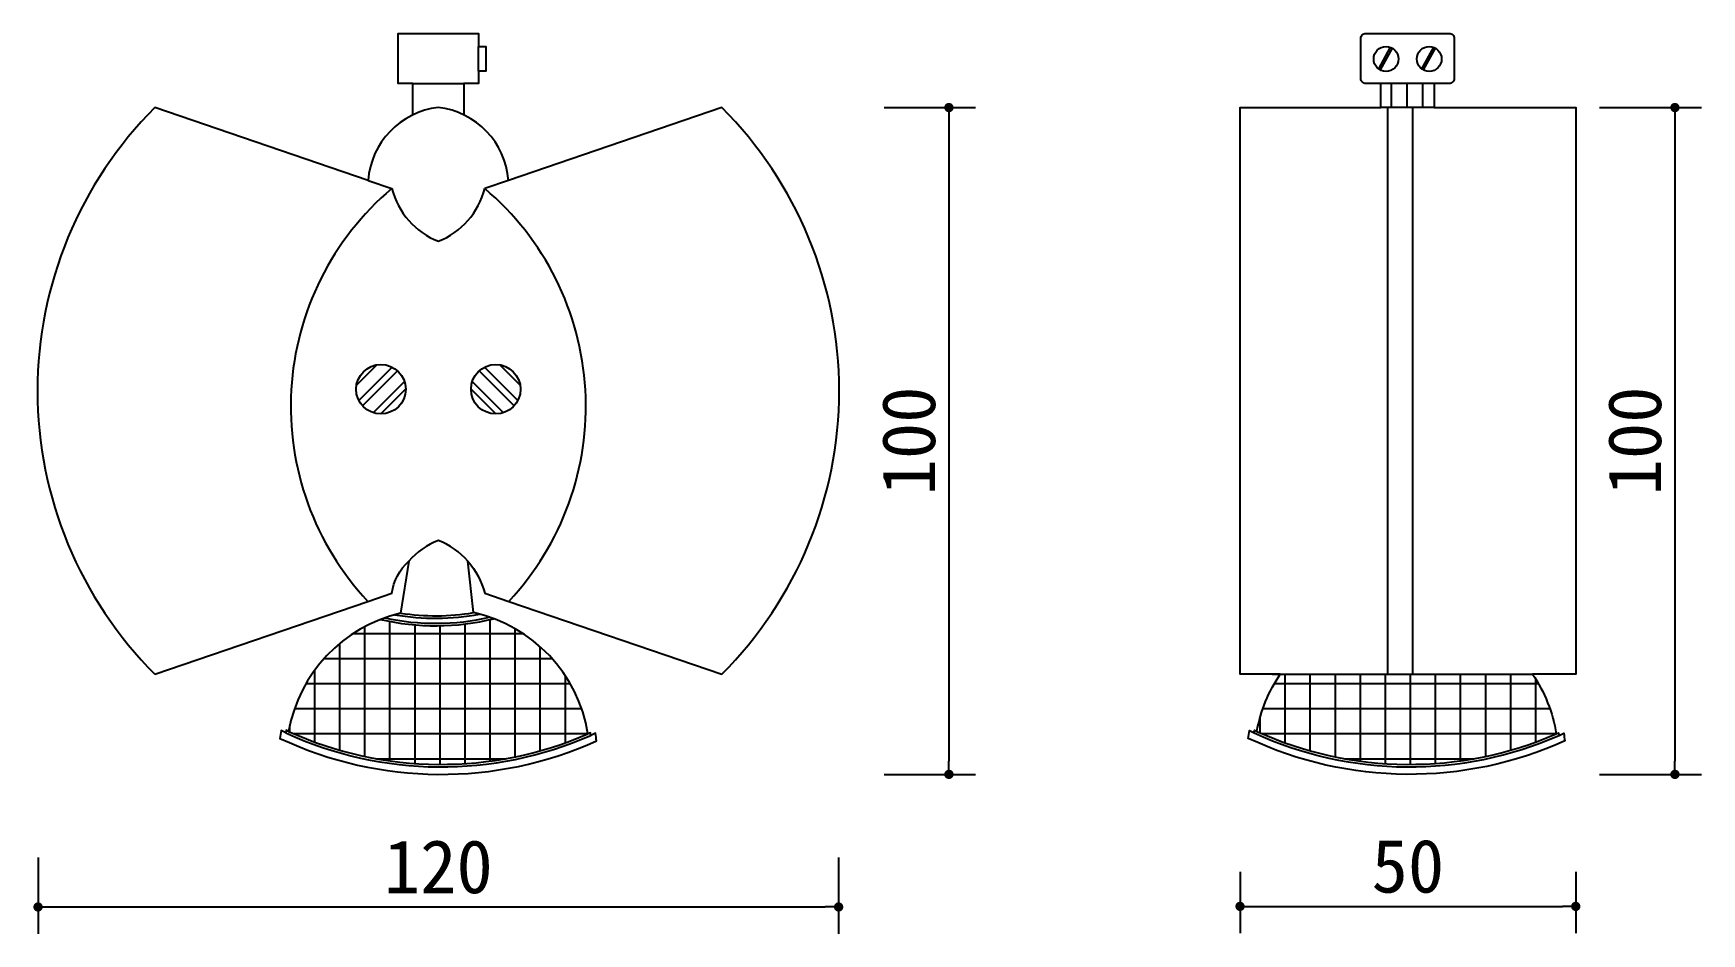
# Model space of a CAD drawing. Extents: x 393 to 643, y 730 to 865.
import ezdxf

# ---------------------------------------------------------------- set-up
doc = ezdxf.new("R2010")
doc.units = 0
doc.header["$MEASUREMENT"] = 0
doc.layers.get('0').update_dxf_attribs({"linetype": 'CONTINUOUS'})
doc.layers.get('DEFPOINTS').update_dxf_attribs({"linetype": 'CONTINUOUS'})
for name, color, linetype in [('3', 3, 'CONTINUOUS'), ('4', 4, 'CONTINUOUS'), ('7', 7, 'CONTINUOUS'), ('BH', 3, 'CONTINUOUS'), ('DIM', 3, 'CONTINUOUS')]:
    doc.layers.add(name, color=color, linetype=linetype)
doc.styles.add('HZ', font='')
doc.styles.get('HZ').set_extended_font_data('仿宋_GB2312')
doc.dimstyles.get("Standard").update_dxf_attribs({"dimtxt": 0.18, "dimasz": 0.18, "dimexe": 0.18, "dimexo": 0.0625, "dimgap": 0.09, "dimtad": 0, "dimtih": 1, "dimtoh": 1, "dimdec": 4, "dimzin": 0, "dimtxsty": 'STANDARD', "dimcen": 0.09, "dimazin": 3, "dimtfac": 1, "dimtdec": 4, "dimtofl": 0, "dimtmove": 0, "dimatfit": 3, "dimtolj": 1, "dimtzin": 0})

# ---------------------------------------------------------------- blocks, each defined once
blk = doc.blocks.new('_DOT')
at = {"color": 0, "linetype": 'BYBLOCK'}
blk.add_line((-0.35, 0), (-1, 0), dxfattribs=at)
at = {"color": 0, "linetype": 'BYBLOCK', "const_width": 0.35}
blk.add_lwpolyline([(-0.175, 0, 1), (0.175, 0, 1)], format="xyb", close=True, dxfattribs=at)
blk = doc.blocks.new('*D6')
at = {"linetype": 'BYBLOCK'}
for p, q in [((393.61, 741.69), (393.61, 730.27)), ((513.56, 741.69), (513.56, 730.27)), ((395.61, 734.27), (511.56, 734.27))]:
    blk.add_line(p, q, dxfattribs=at)
at = {"layer": 'DEFPOINTS', "color": 0, "linetype": 'BYBLOCK'}
for p in [(393.61, 745.69), (513.56, 745.69), (513.56, 734.27)]:
    blk.add_point(p, dxfattribs=at)
at = {"linetype": 'BYBLOCK', "xscale": 2, "yscale": 2, "zscale": 2, "rotation": 180}
blk.add_blockref('_DOT', (393.61, 734.27), dxfattribs=at)
at = {"linetype": 'BYBLOCK', "xscale": 2, "yscale": 2, "zscale": 2}
blk.add_blockref('_DOT', (513.56, 734.27), dxfattribs=at)
at = {"color": 0, "linetype": 'BYBLOCK', "insert": (453.58, 740.27), "char_height": 8, "attachment_point": 5, "style": 'HZ'}
blk.add_mtext('\\A1;120', dxfattribs=at)
blk = doc.blocks.new('*D5')
at = {"linetype": 'BYBLOCK'}
for p, q in [((520.41, 854.12), (534.09, 854.12)), ((530.09, 852.12), (530.09, 756.15)), ((520.41, 754.15), (534.09, 754.15))]:
    blk.add_line(p, q, dxfattribs=at)
at = {"layer": 'DEFPOINTS', "color": 0, "linetype": 'BYBLOCK'}
for p in [(516.41, 854.12), (516.41, 754.15), (530.09, 754.15)]:
    blk.add_point(p, dxfattribs=at)
at = {"linetype": 'BYBLOCK', "xscale": 2, "yscale": 2, "zscale": 2}
for p, rotation in [((530.09, 854.12), 90), ((530.09, 754.15), 270)]:
    blk.add_blockref('_DOT', p, dxfattribs=dict(at, rotation=rotation))
at = {"color": 0, "linetype": 'BYBLOCK', "insert": (524.09, 804.14), "char_height": 8, "attachment_point": 5, "rotation": 90, "style": 'HZ'}
blk.add_mtext('\\A1;100', dxfattribs=at)
blk = doc.blocks.new('*D8')
at = {"linetype": 'BYBLOCK'}
for p, q in [((627.59, 854.12), (642.87, 854.12)), ((638.87, 852.12), (638.87, 756.15)), ((627.59, 754.15), (642.87, 754.15))]:
    blk.add_line(p, q, dxfattribs=at)
at = {"layer": 'DEFPOINTS', "color": 0, "linetype": 'BYBLOCK'}
for p in [(623.59, 854.12), (623.59, 754.15), (638.87, 754.15)]:
    blk.add_point(p, dxfattribs=at)
at = {"linetype": 'BYBLOCK', "xscale": 2, "yscale": 2, "zscale": 2}
for p, rotation in [((638.87, 854.12), 90), ((638.87, 754.15), 270)]:
    blk.add_blockref('_DOT', p, dxfattribs=dict(at, rotation=rotation))
at = {"color": 0, "linetype": 'BYBLOCK', "insert": (632.87, 804.14), "char_height": 8, "attachment_point": 5, "rotation": 90, "style": 'HZ'}
blk.add_mtext('\\A1;100', dxfattribs=at)
blk = doc.blocks.new('*D7')
at = {"linetype": 'BYBLOCK'}
for p, q in [((573.71, 739.54), (573.71, 730.36)), ((624.01, 739.54), (624.01, 730.36)), ((575.71, 734.36), (622.01, 734.36))]:
    blk.add_line(p, q, dxfattribs=at)
at = {"layer": 'DEFPOINTS', "color": 0, "linetype": 'BYBLOCK'}
for p in [(573.71, 743.54), (624.01, 743.54), (624.01, 734.36)]:
    blk.add_point(p, dxfattribs=at)
at = {"linetype": 'BYBLOCK', "xscale": 2, "yscale": 2, "zscale": 2, "rotation": 180}
blk.add_blockref('_DOT', (573.71, 734.36), dxfattribs=at)
at = {"linetype": 'BYBLOCK', "xscale": 2, "yscale": 2, "zscale": 2}
blk.add_blockref('_DOT', (624.01, 734.36), dxfattribs=at)
at = {"color": 0, "linetype": 'BYBLOCK', "insert": (598.86, 740.36), "char_height": 8, "attachment_point": 5, "style": 'HZ'}
blk.add_mtext('\\A1;50', dxfattribs=at)

msp = doc.modelspace()

# ---------------------------------------------------------------- hatches: boundary and pattern name
at = {"layer": 'BH'}
h = msp.add_hatch(dxfattribs=at)
h.set_pattern_fill('ANSI32', color=256, scale=7.507622, style=0)
h.set_pattern_definition([(45, (-1686.2889, 1083.082), (-1.990759, 1.990759), []), (45, (-1684.9617, 1083.082), (-1.990759, 1.990759), [])])
h.paths.add_polyline_path([(448.68, 811.9, 1), (441.27, 811.9, 1)])
h = msp.add_hatch(dxfattribs=at)
h.set_pattern_fill('ANSI32', color=256, scale=7.507622, style=0)
h.set_pattern_definition([(135, (2593.4545, 1083.082), (1.990759, 1.990759), []), (135, (2592.1273, 1083.082), (1.990759, 1.990759), [])])
h.paths.add_polyline_path([(465.89, 811.9, 1), (458.48, 811.9, 1)])
h = msp.add_hatch(dxfattribs=at)
h.set_pattern_fill('NET', color=256, scale=30.030489, style=0)
h.set_pattern_definition([(0, (-1689.5825, 1083.082), (0, 3.753811), []), (90, (-1689.5825, 1083.082), (-3.753811, 2e-16), [])])
h.paths.add_polyline_path([(444.91, 777.39, 0.260587), (431.15, 760.6, 0.212479), (476, 760.23, 0.26882), (461.9, 777.5, -0.11873)])
h = msp.add_hatch(dxfattribs=at)
h.set_pattern_fill('NET', color=256, scale=30.030489, style=0)
h.set_pattern_definition([(0, (-1668.0532, 1083.082), (0, 3.753811), []), (90, (-1668.0532, 1083.082), (-3.753811, 2e-16), [])])
h.paths.add_polyline_path([(579.73, 769.18, 0.105341), (576.23, 760.6, 0.212479), (621.09, 760.23, 0.109605), (617.53, 769.18)])

# ---------------------------------------------------------------- linework, layer by layer
at = {"layer": '3'}
for p, q in [((596.22, 863.16), (594.46, 859.95)), ((596.5, 863.03), (594.71, 859.78)), ((602.68, 863.16), (600.91, 859.95)), ((602.95, 863.03), (601.16, 859.78)), ((602.8, 857.74), (594.82, 857.74))]:
    msp.add_line(p, q, dxfattribs=at)
for centre, radius in [((595.59, 861.41), 1.86), ((602.05, 861.41), 1.86), ((444.98, 811.9), 3.71), ((462.19, 811.9), 3.71)]:
    msp.add_circle(centre, radius, dxfattribs=at)
for centre, radius, start, end in [((453.17, 812.71), 36.28, 256.8326, 283.9167), ((453.17, 812.71), 35.91, 257.7404, 283.0072), ((453.17, 812.71), 35.16, 259.9383, 280.804), ((453.17, 812.71), 34.78, 261.3297, 279.408), ((453.99, 810.81), 55.54, 245.2375, 293.8182), ((453.99, 810.81), 55.16, 245.5364, 293.5193), ((599.08, 810.81), 55.54, 245.2375, 293.8182), ((599.08, 810.81), 55.16, 245.5364, 293.5193)]:
    msp.add_arc(centre, radius, start, end, dxfattribs=at)
at = {"layer": '4'}
for p, q in [((459.6, 859.6), (459.6, 863.26)), ((449.75, 857.75), (457.41, 857.75)), ((602.8, 854.12), (594.82, 854.12)), ((443.07, 843.19), (446.62, 841.98)), ((464.09, 843.19), (460.55, 841.98)), ((578.53, 769.18), (617.53, 769.18))]:
    msp.add_line(p, q, dxfattribs=at)
msp.add_lwpolyline([(449.75, 853.02), (449.75, 857.75), (447.56, 857.75), (447.56, 865.21), (459.6, 865.21), (459.6, 863.26), (460.71, 863.26), (460.71, 859.6), (459.6, 859.6), (459.6, 857.75), (457.41, 857.75), (457.41, 853.02)], dxfattribs=at)
msp.add_lwpolyline([(457.73, 865.21), (457.73, 865.21), (457.73, 865.21), (457.73, 865.21)], close=True, dxfattribs=at)
msp.add_lwpolyline([(621.08, 760.25), (621.44, 760.39, -0.004296), (621.5, 760), (622.21, 760.32, -0.012602), (622.37, 759.16, -0.219352), (574.94, 759.55, -0.0126), (575.11, 760.71), (575.81, 760.38, -0.004296), (575.88, 760.76), (576.23, 760.6, -0.105341), (579.73, 769.18), (573.71, 769.18), (573.71, 854.12), (594.82, 854.12), (594.82, 857.74), (592.56, 857.74, -0.414214), (591.81, 858.49), (591.81, 864.5, -0.414214), (592.56, 865.25), (605.05, 865.25, -0.414214), (605.8, 864.5), (605.8, 858.49, -0.414214), (605.05, 857.74), (602.8, 857.74), (602.8, 854.12), (624.01, 854.12), (624.01, 769.18), (617.53, 769.18, -0.109605), (621.09, 760.23)], format="xyb", dxfattribs=at)
msp.add_lwpolyline([(411.11, 769.18), (443.03, 780.09), (446.62, 781.32, -0.169719), (449.14, 786.12), (447.93, 778.33, 0.299011), (431.15, 760.6), (430.8, 760.76, 0.004296), (430.73, 760.38), (430.03, 760.71, 0.0126), (429.85, 759.55, 0.219352), (477.28, 759.16, 0.012602), (477.13, 760.32), (476.42, 760, 0.004296), (476.36, 760.39), (476, 760.23, 0.307491), (458.86, 778.4), (458.02, 786.12, -0.103732), (460.55, 781.32), (464.14, 780.09), (496.05, 769.18, 0.414214), (496.05, 854.12), (464.09, 843.19, 0.360618), (453.58, 854.13, 0.360618), (443.07, 843.19), (411.11, 854.12, 0.414214)], format="xyb", close=True, dxfattribs=at)
for centre, start, end in [((457.79, 844.79), 194.1149, 248.5938), ((449.38, 844.79), 291.4062, 345.8851), ((457.79, 778.51), 111.4062, 138.6457), ((449.38, 778.51), 41.3543, 68.5938)]:
    msp.add_arc(centre, 11.51, start, end, dxfattribs=at)
at = {"layer": '7'}
for p, q in [((595.78, 854.12), (595.78, 769.18)), ((599.54, 854.12), (599.54, 769.18))]:
    msp.add_line(p, q, dxfattribs=at)
for centre, start, end in [((474.24, 809.33), 130.2311, 223.1258), ((432.92, 809.33), 316.8742, 49.7689)]:
    msp.add_arc(centre, 42.77, start, end, dxfattribs=at)
at = {"layer": 'BH'}
for p, q in [((596.41, 854.12), (596.41, 857.74)), ((598.76, 854.12), (598.76, 857.74)), ((601.1, 854.12), (601.1, 857.74))]:
    msp.add_line(p, q, dxfattribs=at)

# ---------------------------------------------------------------- dimensions: what is measured, and where the dimension line sits
at = {"layer": '3'}
dim = msp.add_linear_dim(base=(624.01, 734.36), p1=(573.71, 743.54), p2=(624.01, 743.54), text='50', dimstyle='STANDARD', override={"dimscale": 4, "dimtxt": 2, "dimasz": 0.5, "dimexe": 1, "dimexo": 1, "dimgap": 0.5, "dimtad": 1, "dimtih": 0, "dimtoh": 0, "dimdec": 0, "dimtxsty": 'HZ', "dimblk1": 'DOT', "dimblk2": 'DOT', "dimsah": 1, "dimcen": 0, "dimclrd": 256, "dimclre": 256, "dimtfac": 0.5, "dimtdec": 0, "dimtofl": 1}, dxfattribs=at)
dim.commit()
dim.dimension.update_dxf_attribs({"geometry": '*D7', "text_midpoint": (598.86, 740.36)})
at = {"layer": 'DIM'}
for base, p1, p2, picture, middle in [((530.09, 754.15), (516.41, 854.12), (516.41, 754.15), '*D5', (524.09, 804.14)), ((638.87, 754.15), (623.59, 854.12), (623.59, 754.15), '*D8', (632.87, 804.14))]:
    dim = msp.add_linear_dim(base=base, p1=p1, p2=p2, angle=90, text='100', dimstyle='STANDARD', override={"dimscale": 4, "dimtxt": 2, "dimasz": 0.5, "dimexe": 1, "dimexo": 1, "dimgap": 0.5, "dimtad": 1, "dimtih": 0, "dimtoh": 0, "dimdec": 0, "dimtxsty": 'HZ', "dimblk1": 'DOT', "dimblk2": 'DOT', "dimsah": 1, "dimcen": 0, "dimclrd": 256, "dimclre": 256, "dimtfac": 0.5, "dimtdec": 0, "dimtofl": 1}, dxfattribs=at)
    dim.commit()
    dim.dimension.update_dxf_attribs({"geometry": picture, "text_midpoint": middle})
dim = msp.add_linear_dim(base=(513.56, 734.27), p1=(393.61, 745.69), p2=(513.56, 745.69), text='120', dimstyle='STANDARD', override={"dimscale": 4, "dimtxt": 2, "dimasz": 0.5, "dimexe": 1, "dimexo": 1, "dimgap": 0.5, "dimtad": 1, "dimtih": 0, "dimtoh": 0, "dimdec": 0, "dimtxsty": 'HZ', "dimblk1": 'DOT', "dimblk2": 'DOT', "dimsah": 1, "dimcen": 0, "dimclrd": 256, "dimclre": 256, "dimtfac": 0.5, "dimtdec": 0, "dimtofl": 1}, dxfattribs=at)
dim.commit()
dim.dimension.update_dxf_attribs({"geometry": '*D6', "text_midpoint": (453.58, 740.27)})

doc.saveas('drawing.dxf')
